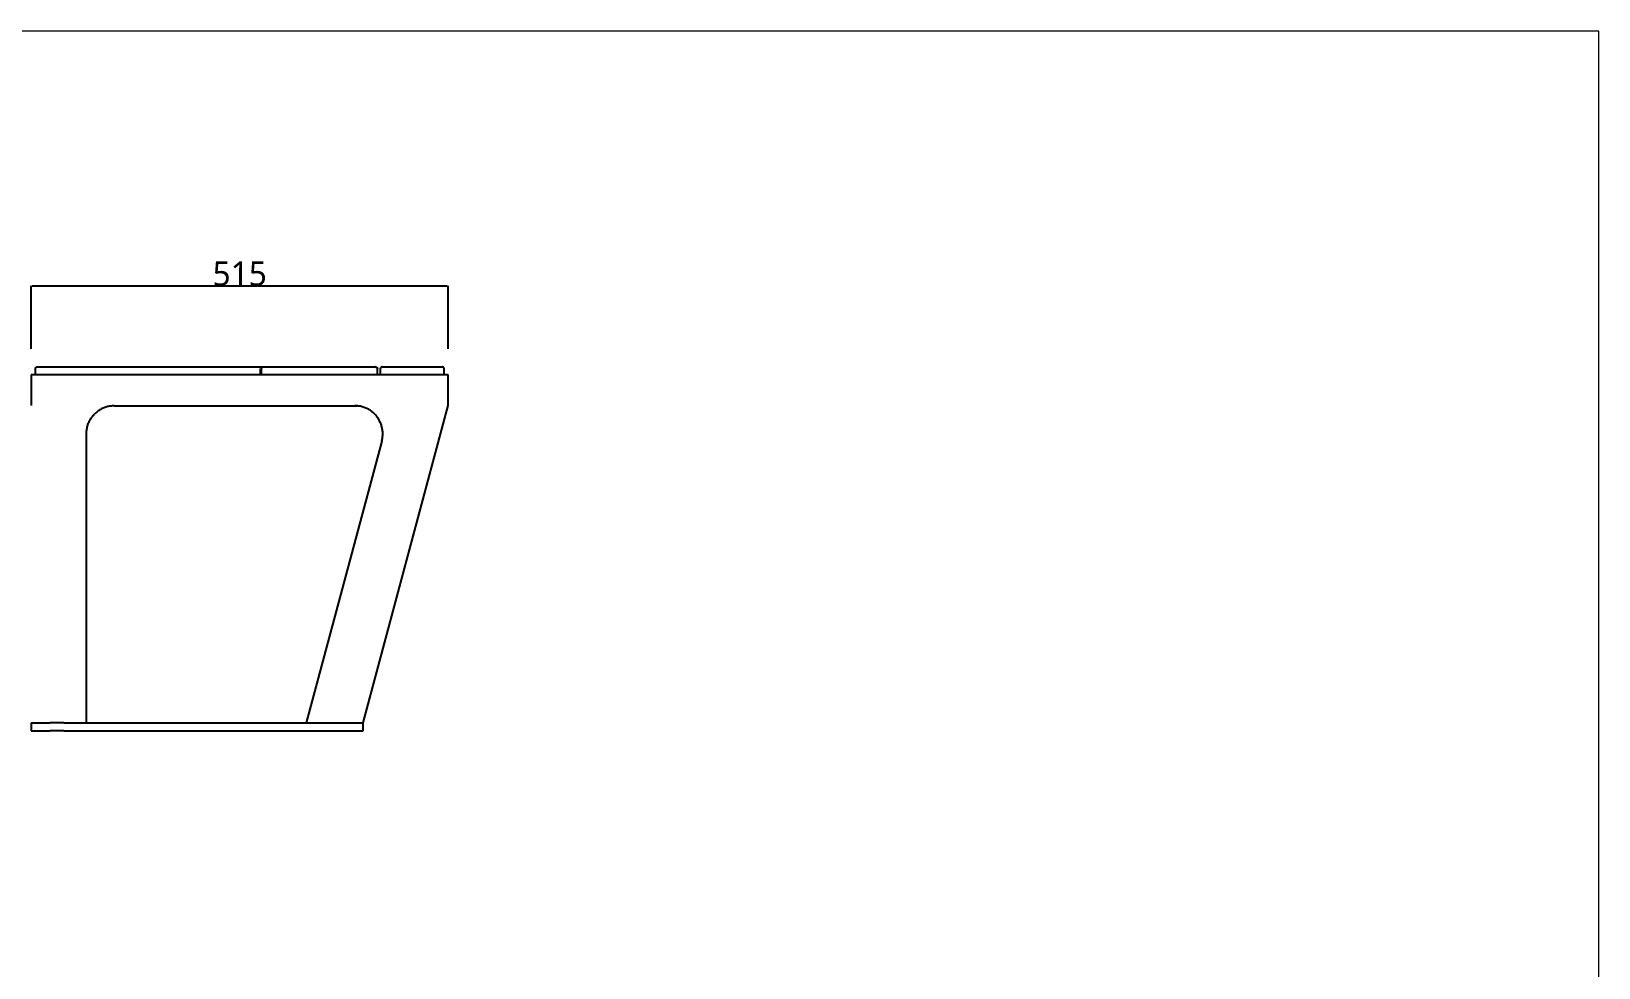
# Model space of a CAD drawing. Header units: millimetres. Extents: x -658 to 2773, y 81 to 2478.
# Drawn here: x 833 to 2769, y 1321 to 2478 of the extents above; entities that cross this region are included whole.
import ezdxf

# ---------------------------------------------------------------- set-up
doc = ezdxf.new("R2010")
doc.units = ezdxf.units.MM
doc.header["$MEASUREMENT"] = 0
doc.layers.add('Domyślny', color=7, linetype='Continuous', true_color=0x000000)
doc.layers.add('Utwórz2D linie widoczne', color=7, linetype='Continuous', true_color=0x000000)
doc.styles.add('Roboto Light', font='Roboto-Light.ttf')
doc.dimstyles.new('Domyślny', dxfattribs={"dimtxt": 30, "dimasz": 1, "dimexe": 0.5, "dimexo": 0.5, "dimgap": 0.25, "dimtad": 1, "dimtoh": 1, "dimdec": 0, "dimzin": 1, "dimdsep": 46, "dimtxsty": 'Roboto Light', "dimcen": 0.5, "dimazin": 0, "dimtfac": 1, "dimtdec": 4, "dimtix": 1, "dimtmove": 1, "dimatfit": 3, "dimfxl": 0, "dimtolj": 1, "dimtzin": 1, "dimarcsym": 0})

# ---------------------------------------------------------------- blocks, each defined once
blk = doc.blocks.new('*D1')
at = {"layer": 'Defpoints', "color": 0}
for p in [(833.3, 2163.2), (833.3, 2085.4), (1348.1, 2085.4)]:
    blk.add_point(p, dxfattribs=at)
at = {"layer": 'Domyślny', "color": 0, "lineweight": -2}
for p, q in [((833.3, 2085.9), (833.3, 2163.7)), ((1347.1, 2163.2), (834.3, 2163.2)), ((1348.1, 2085.9), (1348.1, 2163.7))]:
    blk.add_line(p, q, dxfattribs=at)
at = {"layer": 'Domyślny', "color": 0}
for points in [[(834.3, 2163.3), (834.3, 2163), (833.3, 2163.2)], [(1347.1, 2163), (1347.1, 2163.3), (1348.1, 2163.2)]]:
    blk.add_solid(points, dxfattribs=at)
at = {"layer": 'Domyślny', "color": 0, "insert": (1090.7, 2178.7), "char_height": 30, "attachment_point": 5, "style": 'Roboto Light'}
blk.add_mtext('\\A1;515', dxfattribs=at)

msp = doc.modelspace()

# ---------------------------------------------------------------- linework, layer by layer
at = {"layer": 'Domyślny', "color": 18, "lineweight": 15, "true_color": 0x000000}
for p, q in [((2769.3, 2478.2), (-658, 2478.2)), ((2769.3, 81.4), (2769.3, 2478.2))]:
    msp.add_line(p, q, dxfattribs=at)
at = {"layer": 'Domyślny'}
for p, q in [((1106.1, 2063.5), (1109.8, 2063.5)), ((935.8, 2015.5), (1235.8, 2015.5))]:
    msp.add_line(p, q, dxfattribs=at)
at = {"layer": 'Utwórz2D linie widoczne'}
for p, q in [((856.3, 2053.9), (833.3, 2053.9)), ((833.3, 2053.9), (833.3, 2015.9)), ((838.3, 2061.5), (838.3, 2061.6)), ((838.3, 2061.6), (838.4, 2061.6)), ((838.3, 2053.9), (838.3, 2061.5)), ((838.4, 2062.1), (838.5, 2062.2)), ((838.4, 2062), (838.4, 2062.1)), ((838.4, 2061.9), (838.4, 2062)), ((838.4, 2062), (838.4, 2062)), ((838.4, 2061.8), (838.4, 2061.9)), ((838.4, 2061.7), (838.4, 2061.8)), ((838.4, 2061.8), (838.4, 2061.8)), ((838.4, 2061.6), (838.4, 2061.7)), ((838.5, 2062.3), (838.5, 2062.4)), ((838.5, 2062.4), (838.6, 2062.4)), ((838.5, 2062.2), (838.5, 2062.3)), ((838.5, 2062.2), (838.5, 2062.2)), ((838.6, 2062.5), (838.7, 2062.6)), ((838.6, 2062.4), (838.6, 2062.5)), ((838.6, 2062.5), (838.6, 2062.5)), ((838.7, 2062.6), (838.7, 2062.7)), ((838.7, 2062.7), (838.8, 2062.7)), ((838.8, 2062.8), (838.9, 2062.9)), ((838.8, 2062.7), (838.8, 2062.8)), ((838.8, 2062.8), (838.8, 2062.8)), ((838.9, 2062.9), (839, 2063)), ((838.9, 2062.9), (838.9, 2062.9)), ((839, 2063), (839.1, 2063.1)), ((839, 2063), (839, 2063)), ((839.1, 2063.1), (839.1, 2063.1)), ((839.1, 2063.1), (839.2, 2063.1)), ((839.2, 2063.1), (839.2, 2063.2)), ((839.2, 2063.2), (839.3, 2063.2)), ((839.3, 2063.2), (839.4, 2063.3)), ((839.4, 2063.3), (839.4, 2063.3)), ((839.4, 2063.3), (839.5, 2063.3)), ((839.5, 2063.3), (839.6, 2063.4)), ((839.5, 2063.3), (839.5, 2063.3)), ((839.6, 2063.4), (839.7, 2063.4)), ((839.7, 2063.4), (839.7, 2063.4)), ((839.7, 2063.4), (839.8, 2063.4)), ((839.8, 2063.4), (839.9, 2063.5)), ((839.9, 2063.5), (839.9, 2063.5)), ((839.9, 2063.5), (840, 2063.5)), ((840, 2063.5), (840.1, 2063.5)), ((840.1, 2063.5), (840.1, 2063.5)), ((840.1, 2063.5), (840.2, 2063.5)), ((840.2, 2063.5), (840.3, 2063.5)), ((840.3, 2063.5), (840.3, 2063.5)), ((840.3, 2063.5), (856.3, 2063.5)), ((856.3, 2063.5), (922.8, 2063.5)), ((922.8, 2053.9), (856.3, 2053.9)), ((919.1, 2063.5), (922.8, 2063.5)), ((922.8, 2063.5), (928.9, 2063.5)), ((931.6, 2053.9), (922.8, 2053.9)), ((928.9, 2063.5), (1106.1, 2063.5)), ((1118.4, 2053.9), (931.6, 2053.9)), ((1109.8, 2063.5), (1117.8, 2063.5)), ((1116.2, 2053.9), (1116.2, 2061.5)), ((1117.6, 2062.4), (1117.5, 2062.3)), ((1117.5, 2062.3), (1117.5, 2061.9)), ((1117.5, 2061.9), (1117.5, 2061.5)), ((1117.5, 2053.9), (1117.5, 2061.5)), ((1117.7, 2063.2), (1117.6, 2063.1)), ((1117.6, 2063.1), (1117.6, 2063)), ((1117.6, 2063), (1117.6, 2062.9)), ((1117.6, 2062.9), (1117.6, 2062.8)), ((1117.6, 2062.8), (1117.6, 2062.6)), ((1117.6, 2062.6), (1117.6, 2062.4)), ((1117.8, 2063.4), (1117.7, 2063.4)), ((1117.7, 2063.4), (1117.7, 2063.4)), ((1117.7, 2063.4), (1117.7, 2063.4)), ((1117.7, 2063.4), (1117.7, 2063.4)), ((1117.7, 2063.4), (1117.7, 2063.4)), ((1117.7, 2063.4), (1117.7, 2063.4)), ((1117.7, 2063.4), (1117.7, 2063.4)), ((1117.7, 2063.4), (1117.7, 2063.4)), ((1117.7, 2063.4), (1117.7, 2063.3)), ((1117.7, 2063.3), (1117.7, 2063.3)), ((1117.7, 2063.3), (1117.7, 2063.3)), ((1117.7, 2063.3), (1117.7, 2063.3)), ((1117.7, 2063.3), (1117.7, 2063.2)), ((1117.7, 2063.2), (1117.7, 2063.2)), ((1117.8, 2063.5), (1258, 2063.5)), ((1117.8, 2063.5), (1117.8, 2063.5)), ((1117.8, 2063.5), (1117.8, 2063.5)), ((1117.8, 2063.5), (1117.8, 2063.5)), ((1117.8, 2063.5), (1117.8, 2063.5)), ((1117.8, 2063.5), (1117.8, 2063.5)), ((1117.8, 2063.5), (1117.8, 2063.5)), ((1117.8, 2063.5), (1117.8, 2063.5)), ((1117.8, 2063.5), (1117.8, 2063.5)), ((1117.8, 2063.5), (1117.8, 2063.5)), ((1117.8, 2063.5), (1117.8, 2063.5)), ((1117.8, 2063.5), (1117.8, 2063.5)), ((1117.8, 2063.5), (1117.8, 2063.5)), ((1117.8, 2063.5), (1117.8, 2063.5)), ((1117.8, 2063.5), (1117.8, 2063.5)), ((1117.8, 2063.5), (1117.8, 2063.5)), ((1117.8, 2063.5), (1117.8, 2063.5)), ((1117.8, 2063.5), (1117.8, 2063.5)), ((1117.8, 2063.5), (1117.8, 2063.5)), ((1117.8, 2063.5), (1117.8, 2063.5)), ((1117.8, 2063.5), (1117.8, 2063.5)), ((1117.8, 2063.5), (1117.8, 2063.5)), ((1117.8, 2063.5), (1117.8, 2063.5)), ((1117.8, 2063.5), (1117.8, 2063.5)), ((1117.8, 2063.5), (1117.8, 2063.5)), ((1117.8, 2063.5), (1117.8, 2063.5)), ((1117.8, 2063.5), (1117.8, 2063.5)), ((1117.8, 2063.5), (1117.8, 2063.5)), ((1117.8, 2063.5), (1117.8, 2063.5)), ((1117.8, 2063.5), (1117.8, 2063.5)), ((1117.8, 2063.5), (1117.8, 2063.5)), ((1117.8, 2063.5), (1117.8, 2063.5)), ((1117.8, 2063.5), (1117.8, 2063.5)), ((1117.8, 2063.5), (1117.8, 2063.5)), ((1117.8, 2063.5), (1117.8, 2063.5)), ((1117.8, 2063.5), (1117.8, 2063.5)), ((1117.8, 2063.5), (1117.8, 2063.5)), ((1117.8, 2063.5), (1117.8, 2063.5)), ((1117.8, 2063.5), (1117.8, 2063.5)), ((1117.8, 2063.5), (1117.8, 2063.5)), ((1117.8, 2063.5), (1117.8, 2063.5)), ((1117.8, 2063.5), (1117.8, 2063.5)), ((1117.8, 2063.5), (1117.8, 2063.4)), ((1117.8, 2063.4), (1117.8, 2063.4)), ((1121.8, 2053.9), (1118.4, 2053.9)), ((1266.7, 2053.9), (1121.8, 2053.9)), ((1258, 2063.5), (1258.5, 2063.5)), ((1258, 2063.5), (1258.1, 2063.5)), ((1258.1, 2063.5), (1258.3, 2063.5)), ((1258.3, 2063.5), (1258.4, 2063.5)), ((1258.4, 2063.5), (1258.6, 2063.5)), ((1258.6, 2063.5), (1258.5, 2063.5)), ((1258.7, 2063.5), (1258.6, 2063.5)), ((1258.6, 2063.5), (1258.6, 2063.5)), ((1258.6, 2063.5), (1258.7, 2063.4)), ((1258.8, 2063.5), (1258.7, 2063.5)), ((1258.7, 2063.4), (1258.9, 2063.4)), ((1258.9, 2063.5), (1258.8, 2063.5)), ((1258.8, 2063.5), (1258.8, 2063.5)), ((1259, 2063.5), (1258.9, 2063.5)), ((1258.9, 2063.4), (1259, 2063.4)), ((1259, 2063.4), (1259, 2063.5)), ((1259.1, 2063.4), (1259, 2063.4)), ((1259, 2063.4), (1259.2, 2063.4)), ((1259.2, 2063.4), (1259.1, 2063.4)), ((1259.3, 2063.3), (1259.2, 2063.4)), ((1259.2, 2063.4), (1259.2, 2063.4)), ((1259.2, 2063.4), (1259.3, 2063.3)), ((1259.4, 2063.3), (1259.3, 2063.3)), ((1259.3, 2063.3), (1259.4, 2063.3)), ((1259.4, 2063.3), (1259.4, 2063.3)), ((1259.4, 2063.3), (1259.4, 2063.3)), ((1259.4, 2063.3), (1259.5, 2063.2)), ((1259.5, 2063.2), (1259.6, 2063.2)), ((1259.6, 2063.2), (1259.7, 2063.2)), ((1259.7, 2063.2), (1259.7, 2063.2)), ((1259.7, 2063.2), (1259.8, 2063.1)), ((1259.8, 2063.1), (1259.8, 2063.1)), ((1259.8, 2063.1), (1259.9, 2063.1)), ((1259.9, 2063.1), (1260, 2063.1)), ((1260, 2063.1), (1260, 2063)), ((1260, 2063), (1260.1, 2063)), ((1260.1, 2063), (1260.1, 2063)), ((1260.1, 2063), (1260.2, 2062.9)), ((1260.2, 2062.9), (1260.2, 2062.9)), ((1260.2, 2062.9), (1260.3, 2062.9)), ((1260.3, 2062.9), (1260.3, 2062.8)), ((1260.3, 2062.8), (1260.4, 2062.8)), ((1260.4, 2062.8), (1260.4, 2062.7)), ((1260.4, 2062.7), (1260.5, 2062.7)), ((1260.5, 2062.7), (1260.5, 2062.7)), ((1260.5, 2062.7), (1260.6, 2062.6)), ((1260.6, 2062.6), (1260.6, 2062.6)), ((1260.6, 2062.6), (1260.7, 2062.5)), ((1260.7, 2062.5), (1260.7, 2062.5)), ((1260.7, 2062.5), (1260.7, 2062.5)), ((1260.7, 2062.5), (1260.8, 2062.4)), ((1260.8, 2062.4), (1260.8, 2062.4)), ((1260.8, 2062.4), (1260.8, 2062.3)), ((1260.8, 2062.3), (1260.9, 2062.3)), ((1260.9, 2062.3), (1260.9, 2062.2)), ((1260.9, 2062.2), (1260.9, 2062.2)), ((1260.9, 2062.2), (1260.9, 2062.1)), ((1260.9, 2062.1), (1261, 2062.1)), ((1261, 2062.1), (1261, 2062.1)), ((1261, 2062.1), (1261, 2062)), ((1261, 2062), (1261, 2062)), ((1261, 2062), (1261, 2062)), ((1261, 2062), (1261, 2062)), ((1261, 2062), (1261, 2061.9)), ((1261, 2061.9), (1261, 2061.9)), ((1261, 2061.9), (1261, 2061.9)), ((1261, 2061.9), (1261.1, 2061.9)), ((1261.1, 2061.9), (1261.1, 2061.9)), ((1261.1, 2061.9), (1261.1, 2061.8)), ((1261.1, 2061.8), (1261.1, 2061.8)), ((1261.1, 2061.8), (1261.1, 2061.8)), ((1261.1, 2061.8), (1261.1, 2061.8)), ((1261.1, 2061.8), (1261.1, 2061.7)), ((1261.1, 2061.7), (1261.1, 2061.7)), ((1261.1, 2061.7), (1261.1, 2061.7)), ((1261.1, 2061.7), (1261.1, 2061.7)), ((1261.1, 2061.7), (1261.1, 2061.6)), ((1261.1, 2061.6), (1261.1, 2061.6)), ((1261.1, 2061.6), (1261.1, 2061.6)), ((1261.1, 2061.6), (1261.1, 2061.6)), ((1261.1, 2061.6), (1261.1, 2061.5)), ((1261.1, 2053.9), (1261.1, 2061.5)), ((1261.1, 2061.5), (1261.1, 2061.5)), ((1264.6, 2062), (1264.5, 2061.9)), ((1264.5, 2061.9), (1264.5, 2061.9)), ((1264.5, 2061.9), (1264.5, 2061.8)), ((1264.5, 2061.8), (1264.5, 2061.7)), ((1264.5, 2061.7), (1264.5, 2061.6)), ((1264.5, 2061.6), (1264.5, 2061.6)), ((1264.5, 2061.6), (1264.5, 2061.5)), ((1264.5, 2053.9), (1264.5, 2061.5)), ((1264.7, 2062.3), (1264.6, 2062.3)), ((1264.6, 2062.3), (1264.6, 2062.2)), ((1264.6, 2062.2), (1264.6, 2062.1)), ((1264.6, 2062.1), (1264.6, 2062.1)), ((1264.6, 2062.1), (1264.6, 2062)), ((1264.8, 2062.5), (1264.7, 2062.4)), ((1264.7, 2062.4), (1264.7, 2062.4)), ((1264.7, 2062.4), (1264.7, 2062.3)), ((1264.9, 2062.7), (1264.8, 2062.6)), ((1264.8, 2062.6), (1264.8, 2062.6)), ((1264.8, 2062.6), (1264.8, 2062.5)), ((1265, 2062.8), (1264.9, 2062.7)), ((1264.9, 2062.7), (1264.9, 2062.7)), ((1265.1, 2062.9), (1265, 2062.8)), ((1265, 2062.8), (1265, 2062.8)), ((1265.2, 2063), (1265.1, 2062.9)), ((1265.1, 2062.9), (1265.1, 2062.9)), ((1265.3, 2063.1), (1265.2, 2063)), ((1265.2, 2063), (1265.2, 2063)), ((1265.4, 2063.2), (1265.3, 2063.1)), ((1265.3, 2063.1), (1265.3, 2063.1)), ((1265.5, 2063.2), (1265.4, 2063.2)), ((1265.4, 2063.2), (1265.4, 2063.2)), ((1265.6, 2063.3), (1265.5, 2063.2)), ((1265.7, 2063.3), (1265.6, 2063.3)), ((1265.6, 2063.3), (1265.6, 2063.3)), ((1265.8, 2063.4), (1265.7, 2063.4)), ((1265.7, 2063.4), (1265.7, 2063.3)), ((1265.9, 2063.4), (1265.8, 2063.4)), ((1266, 2063.4), (1265.9, 2063.4)), ((1265.9, 2063.4), (1265.9, 2063.4)), ((1266.1, 2063.5), (1266, 2063.4)), ((1266.2, 2063.5), (1266.1, 2063.5)), ((1266.1, 2063.5), (1266.1, 2063.5)), ((1266.3, 2063.5), (1266.2, 2063.5)), ((1266.4, 2063.5), (1266.3, 2063.5)), ((1266.5, 2063.5), (1266.4, 2063.5)), ((1266.4, 2063.5), (1266.4, 2063.5)), ((1266.5, 2063.5), (1339.9, 2063.5)), ((1269, 2053.9), (1266.7, 2053.9)), ((1346.4, 2053.9), (1269, 2053.9)), ((1339.9, 2063.5), (1341.1, 2063.5)), ((1341.2, 2063.5), (1341.1, 2063.5)), ((1341.3, 2063.5), (1341.2, 2063.5)), ((1341.2, 2063.5), (1341.2, 2063.5)), ((1341.4, 2063.5), (1341.3, 2063.5)), ((1341.5, 2063.5), (1341.4, 2063.5)), ((1341.4, 2063.5), (1341.4, 2063.5)), ((1341.6, 2063.5), (1341.5, 2063.5)), ((1341.6, 2063.4), (1341.6, 2063.5)), ((1341.7, 2063.4), (1341.6, 2063.4)), ((1341.8, 2063.4), (1341.7, 2063.4)), ((1341.9, 2063.3), (1341.8, 2063.4)), ((1341.8, 2063.4), (1341.8, 2063.4)), ((1342, 2063.3), (1341.9, 2063.3)), ((1342.1, 2063.3), (1342, 2063.3)), ((1342, 2063.3), (1342, 2063.3)), ((1342.1, 2063.2), (1342.1, 2063.3)), ((1342.2, 2063.2), (1342.1, 2063.2)), ((1342.3, 2063.1), (1342.2, 2063.2)), ((1342.4, 2063.1), (1342.3, 2063.1)), ((1342.3, 2063.1), (1342.3, 2063.1)), ((1342.4, 2063), (1342.4, 2063.1)), ((1342.5, 2063), (1342.4, 2063)), ((1342.5, 2062.9), (1342.5, 2063)), ((1342.6, 2062.9), (1342.5, 2062.9)), ((1342.6, 2062.8), (1342.6, 2062.9)), ((1342.7, 2062.8), (1342.6, 2062.8)), ((1342.7, 2062.7), (1342.7, 2062.8)), ((1342.8, 2062.6), (1342.7, 2062.7)), ((1342.7, 2062.7), (1342.7, 2062.7)), ((1342.8, 2062.5), (1342.8, 2062.6)), ((1342.9, 2062.5), (1342.8, 2062.5)), ((1342.9, 2062.4), (1342.9, 2062.5)), ((1342.9, 2062.3), (1342.9, 2062.4)), ((1342.9, 2062.4), (1342.9, 2062.4)), ((1343, 2062.2), (1342.9, 2062.3)), ((1343, 2062.1), (1343, 2062.2)), ((1343, 2062.2), (1343, 2062.2)), ((1343, 2062), (1343, 2062.1)), ((1343.1, 2062), (1343, 2062)), ((1343.1, 2061.9), (1343.1, 2062)), ((1343.1, 2061.8), (1343.1, 2061.9)), ((1343.1, 2061.7), (1343.1, 2061.8)), ((1343.1, 2061.8), (1343.1, 2061.8)), ((1343.1, 2061.6), (1343.1, 2061.7)), ((1343.1, 2061.5), (1343.1, 2061.6)), ((1343.1, 2061.6), (1343.1, 2061.6)), ((1343.1, 2053.9), (1343.1, 2061.5)), ((1348.1, 2053.9), (1346.4, 2053.9)), ((1348.1, 2015.9), (1348.1, 2053.9)), ((924.3, 2013.5), (923.2, 2013.1)), ((925.4, 2013.9), (924.3, 2013.5)), ((926.5, 2014.2), (925.4, 2013.9)), ((927.6, 2014.5), (926.5, 2014.2)), ((928.8, 2014.8), (927.6, 2014.5)), ((929.9, 2015), (928.8, 2014.8)), ((931.1, 2015.2), (929.9, 2015)), ((932.3, 2015.3), (931.1, 2015.2)), ((933.4, 2015.4), (932.3, 2015.3)), ((934.6, 2015.5), (933.4, 2015.4)), ((935.8, 2015.5), (934.6, 2015.5)), ((1233.9, 2015.6), (1232.8, 2015.7)), ((1235.1, 2015.6), (1233.9, 2015.6)), ((1236.3, 2015.5), (1235.1, 2015.6)), ((1237.5, 2015.3), (1236.3, 2015.5)), ((1238.6, 2015.1), (1237.5, 2015.3)), ((1239.8, 2014.9), (1238.6, 2015.1)), ((1240.9, 2014.6), (1239.8, 2014.9)), ((1242.1, 2014.3), (1240.9, 2014.6)), ((1243.2, 2014), (1242.1, 2014.3)), ((1244.3, 2013.6), (1243.2, 2014)), ((1243.3, 1623.9), (1348.4, 2015.9)), ((1245.4, 2013.2), (1244.3, 2013.6)), ((903.7, 1993.6), (904.2, 1994.7)), ((904.2, 1994.7), (904.7, 1995.8)), ((904.7, 1995.8), (905.2, 1996.8)), ((905.2, 1996.8), (905.8, 1997.9)), ((905.8, 1997.9), (906.4, 1998.9)), ((906.4, 1998.9), (907, 1999.9)), ((907, 1999.9), (907.6, 2000.9)), ((907.6, 2000.9), (908.3, 2001.9)), ((908.3, 2001.9), (909.1, 2002.8)), ((909.1, 2002.8), (909.8, 2003.7)), ((909.8, 2003.7), (910.6, 2004.6)), ((910.6, 2004.6), (911.4, 2005.4)), ((912.3, 2006.2), (911.4, 2005.4)), ((913.1, 2007), (912.3, 2006.2)), ((914.1, 2007.8), (913.1, 2007)), ((915, 2008.5), (914.1, 2007.8)), ((915.9, 2009.2), (915, 2008.5)), ((916.9, 2009.9), (915.9, 2009.2)), ((917.9, 2010.5), (916.9, 2009.9)), ((918.9, 2011.1), (917.9, 2010.5)), ((920, 2011.6), (918.9, 2011.1)), ((921, 2012.1), (920, 2011.6)), ((922.1, 2012.6), (921, 2012.1)), ((923.2, 2013.1), (922.1, 2012.6)), ((1246.5, 2012.8), (1245.4, 2013.2)), ((1247.6, 2012.3), (1246.5, 2012.8)), ((1248.6, 2011.7), (1247.6, 2012.3)), ((1249.7, 2011.2), (1248.6, 2011.7)), ((1250.7, 2010.6), (1249.7, 2011.2)), ((1251.7, 2010), (1250.7, 2010.6)), ((1252.7, 2009.3), (1251.7, 2010)), ((1253.6, 2008.6), (1252.7, 2009.3)), ((1254.5, 2007.9), (1253.6, 2008.6)), ((1255.4, 2007.1), (1254.5, 2007.9)), ((1256.3, 2006.3), (1255.4, 2007.1)), ((1257.2, 2005.5), (1256.3, 2006.3)), ((1258, 2004.7), (1257.2, 2005.5)), ((1258.8, 2003.8), (1258, 2004.7)), ((1259.6, 2002.9), (1258.8, 2003.8)), ((1260.3, 2002), (1259.6, 2002.9)), ((1261, 2001), (1260.3, 2002)), ((1261.6, 2000), (1261, 2001)), ((1262.3, 1999.1), (1261.6, 2000)), ((1262.9, 1998), (1262.3, 1999.1)), ((1263.4, 1997), (1262.9, 1998)), ((1264, 1995.9), (1263.4, 1997)), ((1264.4, 1994.9), (1264, 1995.9)), ((1264.9, 1993.8), (1264.4, 1994.9)), ((901.3, 1980.9), (901.4, 1982.1)), ((901.3, 1623.9), (901.3, 1980.9)), ((901.4, 1983.2), (901.5, 1984.4)), ((901.4, 1982.1), (901.4, 1983.2)), ((901.5, 1984.4), (901.7, 1985.6)), ((901.7, 1985.6), (901.8, 1986.8)), ((901.8, 1986.8), (902.1, 1987.9)), ((902.1, 1987.9), (902.3, 1989.1)), ((902.3, 1989.1), (902.6, 1990.2)), ((902.6, 1990.2), (903, 1991.4)), ((903, 1991.4), (903.3, 1992.5)), ((903.3, 1992.5), (903.7, 1993.6)), ((1265.3, 1992.7), (1264.9, 1993.8)), ((1265.7, 1991.6), (1265.3, 1992.7)), ((1266, 1990.4), (1265.7, 1991.6)), ((1266.3, 1989.3), (1266, 1990.4)), ((1266.6, 1988.2), (1266.3, 1989.3)), ((1266.8, 1987), (1266.6, 1988.2)), ((1266.7, 1974.1), (1266.9, 1975.3)), ((1267, 1985.8), (1266.8, 1987)), ((1266.9, 1975.3), (1267.1, 1976.4)), ((1267.2, 1984.7), (1267, 1985.8)), ((1267.1, 1976.4), (1267.2, 1977.6)), ((1267.3, 1983.5), (1267.2, 1984.7)), ((1267.2, 1977.6), (1267.3, 1978.8)), ((1267.3, 1982.3), (1267.3, 1983.5)), ((1267.4, 1981.1), (1267.3, 1982.3)), ((1267.3, 1978.8), (1267.4, 1980)), ((1267.4, 1980), (1267.4, 1981.1)), ((1266.2, 1971.8), (1172.9, 1623.9)), ((1266.2, 1971.8), (1266.5, 1973)), ((1266.5, 1973), (1266.7, 1974.1)), ((833.3, 1623.9), (833.3, 1613.9)), ((833.3, 1623.9), (856.3, 1623.9)), ((833.3, 1613.9), (856.3, 1613.9)), ((873.3, 1623.9), (856.3, 1623.9)), ((873.3, 1613.9), (856.3, 1613.9)), ((873.3, 1623.9), (896.3, 1623.9)), ((873.3, 1613.9), (896.3, 1613.9)), ((896.3, 1623.9), (1220.3, 1623.9)), ((896.3, 1613.9), (1220.3, 1613.9)), ((1220.3, 1623.9), (1243.3, 1623.9)), ((1220.3, 1613.9), (1243.3, 1613.9)), ((1243.3, 1613.9), (1243.3, 1623.9))]:
    msp.add_line(p, q, dxfattribs=at)

# ---------------------------------------------------------------- dimensions: what is measured, and where the dimension line sits
at = {"layer": 'Domyślny'}
dim = msp.add_aligned_dim(p1=(1348.1, 2085.4), p2=(833.3, 2085.4), distance=-77.7, dimstyle='Domyślny', dxfattribs=at)
dim.commit()
dim.dimension.update_dxf_attribs({"geometry": '*D1', "text_midpoint": (1090.7, 2178.7)})

doc.saveas('drawing.dxf')
